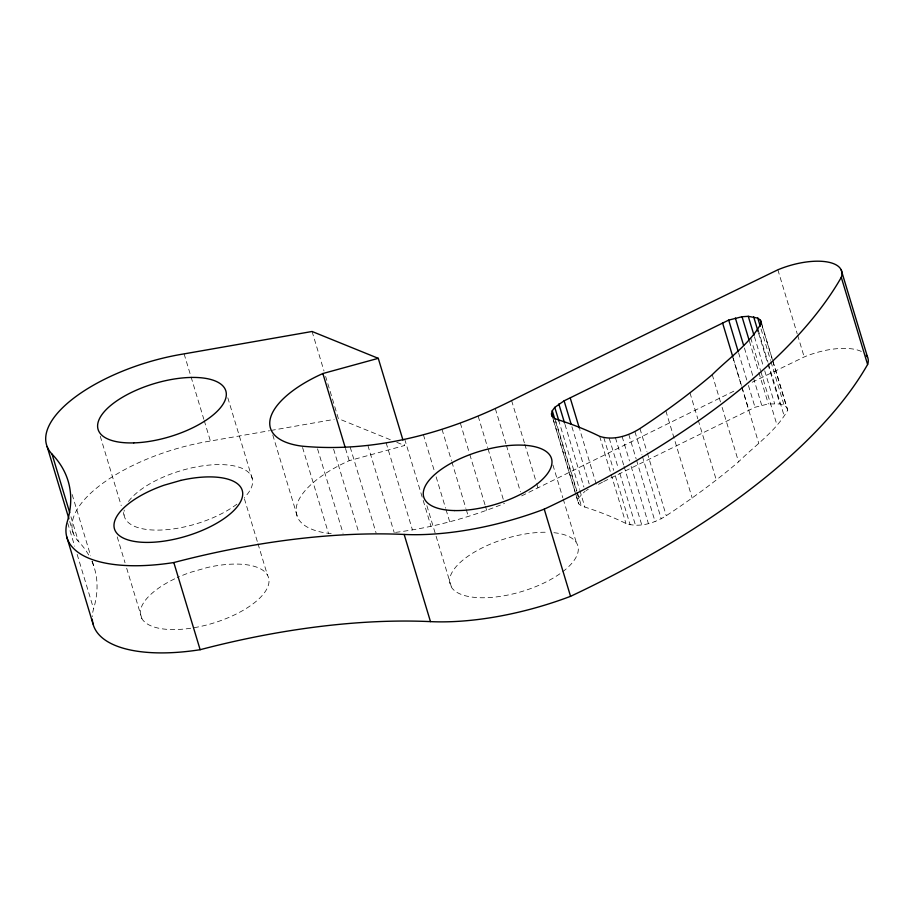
<?xml version="1.0" encoding="UTF-8"?>
<svg xmlns="http://www.w3.org/2000/svg" width="914" height="914" viewBox="0 0 914 914"><rect width="100%" height="100%" fill="white"/><g stroke="black" fill="none" stroke-linecap="round" stroke-linejoin="round"><path stroke-width="0.69" stroke-dasharray="4.57 3.43" d="M772.901 361.099L787.708 410.135C776.18 431.042 755.238 445.209 738.558 461.844C715.651 481.347 691.361 499.147 666.26 515.713C654.664 523.105 639.492 527.972 625.976 523.505A605.468 251.087 -16.8 0 0 584.834 507.042L581.384 505.933L578.745 503.831L577.797 501.101L578.596 497.924L585.131 491.149M586.194 490.521L588.308 489.253M602.509 482.158L596.602 485.3L579.739 429.454M603.697 481.529L755.021 407.256L768.354 403.908L779.962 403.965L784.109 405.302L786.748 407.404L787.708 410.135M521.654 495.879L736.067 390.084M752.153 382.246L804.194 356.963A48.808 20.234 -16.8 0 1 861.788 351.696M395.602 532.382C432.985 527.618 469.613 517.587 504.505 503.408M331.199 533.57L328.48 533.33A93.582 38.811 -16.8 0 1 349.182 460.69L404.582 445.506L403.348 441.416M88.692 554.969A354.404 146.971 -16.8 0 0 78.353 541.305A120.534 49.984 -16.8 0 1 210.414 441.039L269.481 430.7M270.887 430.46L334.17 419.389M390.312 439.714L338.386 418.646L325.635 376.431M396.802 442.342L404.582 445.506M777.871 269.79L797.202 333.804M797.614 335.164L804.194 356.963M761.385 322.962L772.49 359.739M762.082 325.681L772.364 359.728M772.776 361.099L786.748 407.404M761.088 329.029L770.548 360.356M770.959 361.716L784.109 405.302M758.083 329.531L767.954 362.218M768.366 363.578L784.395 416.693M758.586 333.142L767.623 363.109M768.034 364.469L779.962 403.965M754.438 336.752L763.076 365.36M764.721 370.81L774.581 403.497M750.668 337.872L760.539 370.558M760.951 371.918L776.991 425.033M749.434 341.265L758.483 371.221M758.894 372.592L768.354 403.908M744.407 347.994L753.045 376.591M753.456 377.962L761.682 405.199M738.581 352.781L746.795 380.018M748.44 385.468L755.021 407.256M733.222 358.197L741.437 385.445M741.848 386.805L748.84 409.952M732.502 356.311L741.551 386.268M741.962 387.639L758.814 443.473M712.246 374.683L720.472 401.92M722.117 407.37L738.558 461.844M689.99 392.906L697.805 418.783M698.216 420.143L716.313 480.067M665.86 410.889L692.172 498.05M639.937 428.552L646.929 451.699M647.341 453.058L666.26 515.713M634.933 431.682L641.925 454.841M642.336 456.2L661.245 518.844M628.752 434.379L636.155 458.897M636.567 460.256L655.064 521.54M622.103 436.446L629.495 460.953M631.14 466.403L648.414 523.608M615.43 437.726L623.645 464.963M624.056 466.323L641.742 524.887M609.192 438.149L618.23 468.105M619.875 473.555L635.504 525.31M603.811 437.669L613.682 470.356M615.328 475.806L630.134 524.842M599.664 436.344L610.769 473.109M611.18 474.469L625.976 523.505M571.913 426.712L589.187 483.906M564.978 424.416L583.897 487.059M558.523 419.88L579.487 489.333M579.864 490.452L584.834 507.042M555.072 418.772L576.86 490.955M577.271 492.315L581.384 505.933M555.575 421.662L576.54 491.115M576.951 492.486L578.596 497.924M552.844 418.029L578.745 503.831M553.53 420.748L577.797 501.101M552.924 465.009L562.796 497.696M563.207 499.055L576.368 542.642M511.612 400.606L524.362 442.822M524.773 444.181L536.289 482.318M536.701 483.677L537.935 487.768M495.342 408.707L506.025 444.124M506.436 445.484L520.42 491.789M478.182 416.247L487.642 447.574M488.053 448.934L503.271 499.33M460.336 423.136L469.385 453.093M469.796 454.464L485.014 504.848M485.425 506.219L486.659 510.298M442.01 429.294L451.47 460.622M451.882 461.981L465.866 508.287M466.277 509.646L468.322 516.456M423.388 434.653L434.493 471.43M436.138 476.88L445.598 508.207M446.009 509.566L449.711 521.825M426.872 505.648L451.539 587.359M404.696 439.166L431.008 526.327M386.119 442.764L412.443 529.926M367.885 445.426L394.197 532.588M350.176 447.106L376.077 532.908M312.074 331.485L323.99 370.981M345.481 448.431L349.182 460.69M333.599 449.151L358.688 532.234M317.546 448.843L343.036 533.285M302.568 447.529L328.48 533.33M272.772 434.95L297.861 518.032M227.815 397.807L252.493 479.53M244.404 498.77L257.565 542.356M257.977 543.716L267.436 575.043M184.102 353.878L190.683 375.665M191.095 377.025L203.833 419.252M204.245 420.611L210.414 441.039M100.243 436.172L121.208 505.636M123.264 512.446L124.087 515.165M117.232 536.895L125.035 562.773M126.68 568.222L141.899 618.607M72.16 494.52L90.669 555.815M92.314 561.253L93.959 566.703M70.961 516.787L78.353 541.305M69.738 521.494L73.44 533.753M67.693 523.014L74.674 546.161M77.142 554.341L93.594 608.815A139.134 57.696 -16.8 0 0 92.257 616.664M128.497 501.466A66.711 27.66 -16.8 0 1 215.99 464.643A66.711 27.66 -16.8 0 1 244.426 497.559M236.886 504.185A66.711 27.66 -16.8 0 1 162.658 529.96A66.711 27.66 -16.8 0 1 124.281 510.115M174.677 578.836A66.711 27.66 -16.8 0 0 161.412 628.706A66.711 27.66 -16.8 0 0 264.237 593.003A66.711 27.66 -16.8 0 0 207.17 567.56L190.443 572.358A66.711 27.66 -16.8 0 0 177.179 577.659M91.88 561.265A354.404 146.971 -16.8 0 1 93.594 608.815M553.907 532.691A66.711 27.66 -16.8 0 1 540.254 584.697A66.711 27.66 -16.8 0 1 449.699 579.122A66.711 27.66 -16.8 0 1 546.972 532.256"/><path stroke-width="1.37" d="M551.473 413.939L552.284 410.763L554.787 407.37L564.098 400.835L728.709 320.094L742.031 316.747L748.269 316.324L757.797 318.129L760.437 320.231L761.385 322.962C749.868 343.881 728.915 358.037 712.246 374.683C689.327 394.185 665.049 411.986 639.937 428.552C628.352 435.944 613.18 440.799 599.664 436.344A605.468 251.087 -16.8 0 0 558.523 419.88L555.072 418.772L552.433 416.658L551.473 413.939L552.296 416.658M92.28 619.178A139.134 57.696 -16.8 0 0 200.143 649.705A407.838 169.124 -16.8 0 1 430.483 621.623A174.311 72.286 -16.8 0 0 570.553 596.328A606.588 251.544 -16.8 0 0 867.603 364.503L841.291 277.342A48.808 20.234 -16.8 0 0 824.748 261.587A48.808 20.234 -16.8 0 0 777.871 269.79C688.882 312.919 600.132 356.517 511.612 400.606C447.414 433.065 374.466 452.978 302.157 446.169A93.582 38.811 -16.8 0 1 322.871 373.529L378.27 358.334L402.948 440.057M378.27 358.334L312.074 331.485L184.102 353.878A120.534 49.984 -16.8 0 0 52.041 454.132A354.404 146.971 -16.8 0 1 67.282 521.654A139.134 57.696 -16.8 0 0 173.82 562.544A407.838 169.124 -16.8 0 1 404.159 534.45A174.311 72.286 -16.8 0 0 544.241 509.155A606.588 251.544 -16.8 0 0 841.291 277.342M841.223 270.007L867.546 357.168M760.437 320.231L761.67 324.321M757.797 318.129L760.265 326.309M753.65 316.804L758.174 331.782M748.269 316.324L754.027 335.392M742.031 316.747L749.023 339.905M735.359 318.026L743.585 345.275M728.709 320.094L738.169 351.422M722.528 322.791L732.811 356.837M570.279 398.138L579.327 428.095M564.098 400.835L571.09 423.982M558.82 403.977L564.578 423.045M554.787 407.37L558.9 420.988M552.284 410.763L554.752 418.932M544.241 509.155L570.553 596.328M404.159 534.45L430.483 621.623M322.871 373.529L345.069 447.072M173.82 562.544L200.143 649.705M52.041 454.132L69.727 512.697M47.128 446.58L68.916 518.764M66.733 536.849L93.057 624.011M866.232 355.1A48.808 20.234 -16.8 0 1 867.603 364.503M180.858 480.387L164.12 485.197A66.711 27.66 -16.8 0 0 127.469 539.74A66.711 27.66 -16.8 0 0 235.572 508.698A66.711 27.66 -16.8 0 0 180.858 480.387M133.787 442.89A66.711 27.66 -16.8 0 0 226.169 392.369A66.711 27.66 -16.8 0 0 125.949 395.282A66.711 27.66 -16.8 0 0 133.787 442.89M454.612 510.572A66.711 27.66 -16.8 0 0 551.987 462.427A66.711 27.66 -16.8 0 0 456.303 460.496A66.711 27.66 -16.8 0 0 454.612 510.572"/></g></svg>
